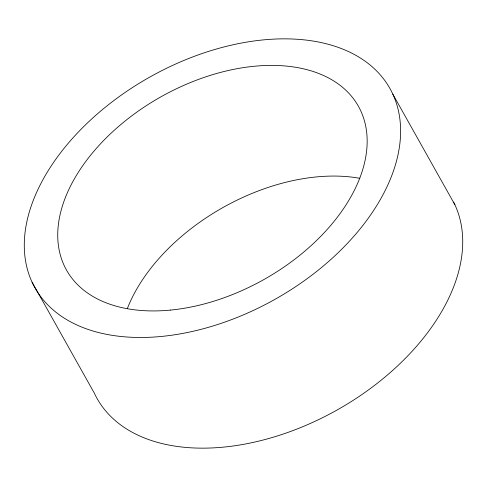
<?xml version="1.0" encoding="UTF-8"?>
<svg xmlns="http://www.w3.org/2000/svg" width="487" height="487" viewBox="0 0 487 487"><rect width="100%" height="100%" fill="white"/><g stroke="black" fill="none" stroke-linecap="round" stroke-linejoin="round"><path stroke-width="0.73" d="M392.802 94.107A203.554 127.545 -29.3 0 1 168.739 335.622A203.554 127.545 -29.3 0 1 75.802 134.759A203.554 127.545 -29.3 0 1 392.802 94.107L454.907 204.784M32.093 282.216L94.198 392.893A203.554 127.545 -29.3 0 0 330.338 413.688A203.554 127.545 -29.3 0 0 453.592 202.075M127.332 308.612A167.364 104.869 -29.3 0 1 359.82 178.309M170.493 310.085A167.364 104.869 -29.3 0 0 362.389 114.725A167.364 104.869 -29.3 0 0 104.455 139.684A167.364 104.869 -29.3 0 0 170.493 310.085"/></g></svg>
